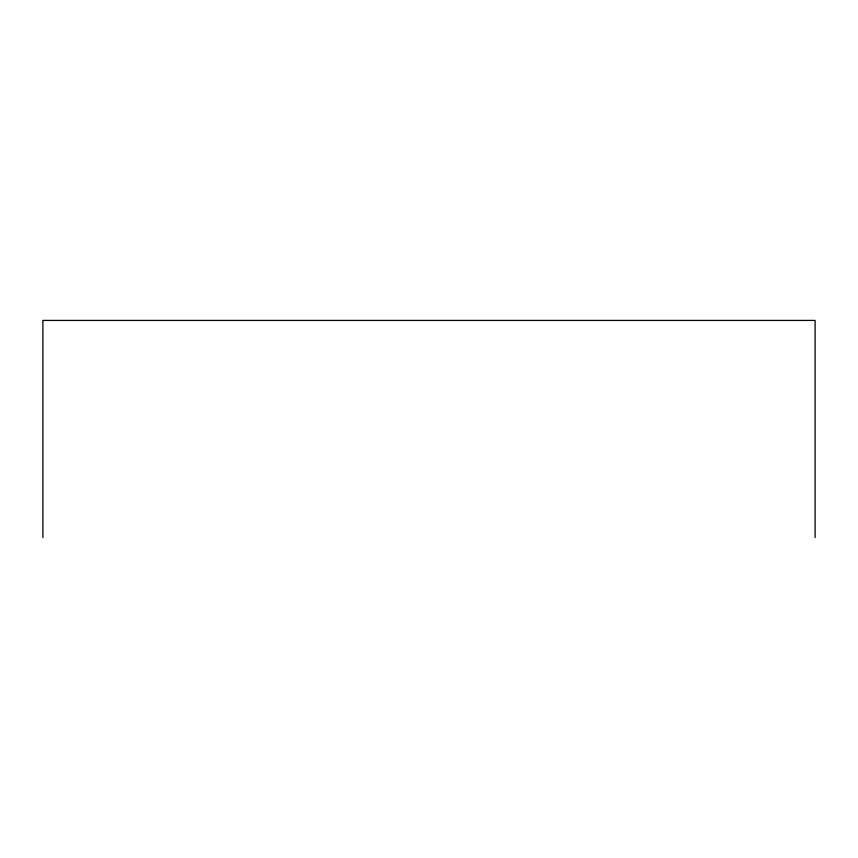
<?xml version="1.0" encoding="UTF-8"?>
<svg xmlns="http://www.w3.org/2000/svg" width="858" height="858" viewBox="0 0 858 858"><rect width="100%" height="100%" fill="white"/><g stroke="black" fill="none" stroke-linecap="round" stroke-linejoin="round"><path stroke-width="1.29" d="M815.1 537.58L815.1 320.42L42.9 320.42L42.9 537.58"/></g></svg>
